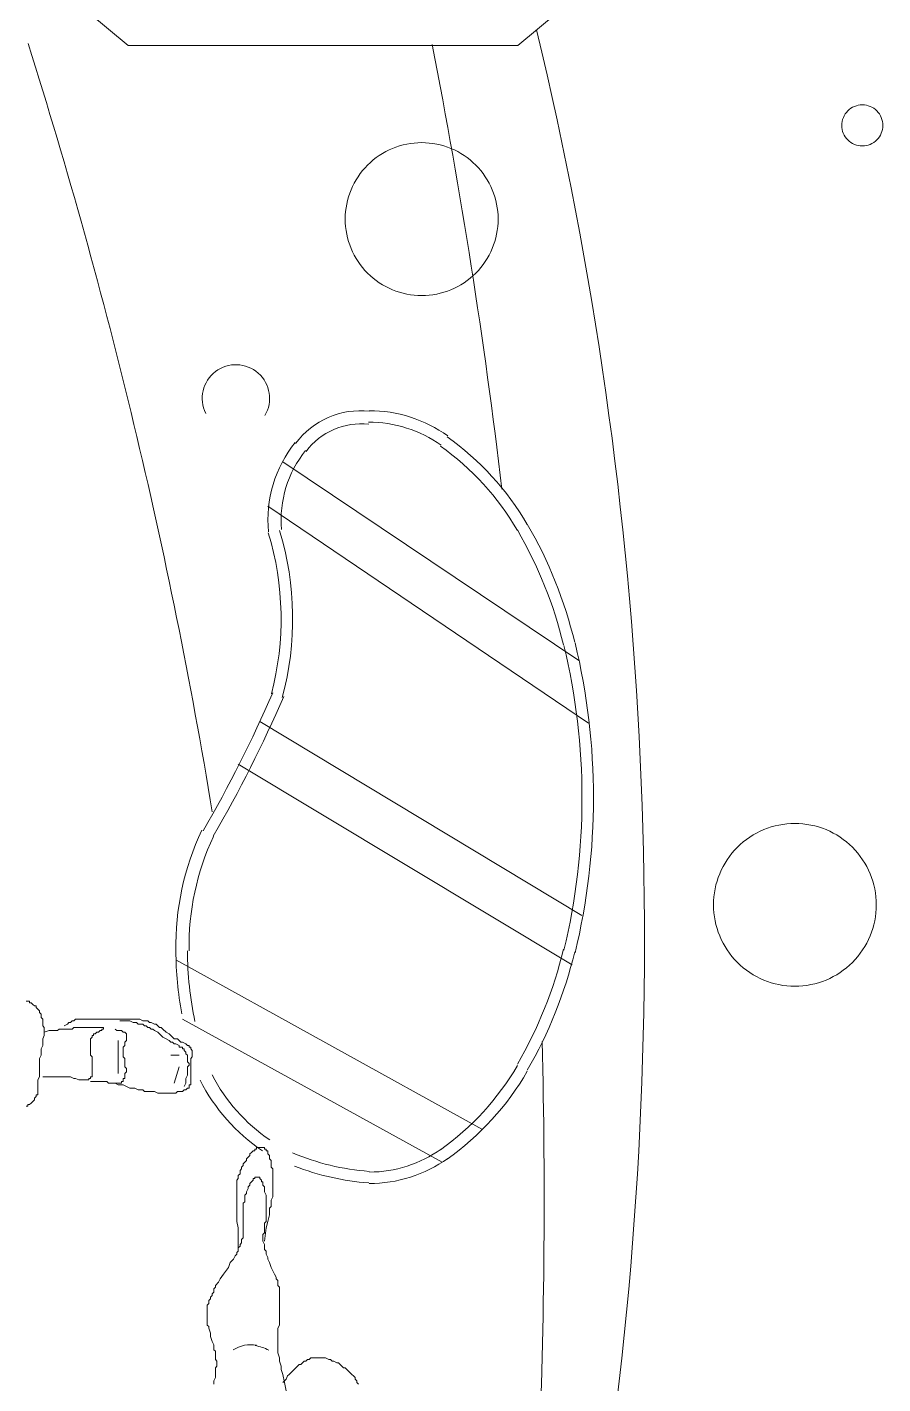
# Model space of a CAD drawing. Header units: millimetres. Extents: x -102235 to 28000, y -9692 to 28742.
# Drawn here: x -78865 to -76661, y 7153 to 10646 of the extents above; entities that cross this region are included whole.
import ezdxf

# ---------------------------------------------------------------- set-up
doc = ezdxf.new("R2010")
doc.units = ezdxf.units.MM
doc.header["$MEASUREMENT"] = 0
doc.layers.add('Drawing & Figure_Pen_No__1', color=7, linetype='Continuous', lineweight=13)
doc.layers.add('Drawing & Figure_Pen_No__141', color=7, linetype='Continuous', lineweight=20)

msp = doc.modelspace()

# ---------------------------------------------------------------- linework, layer by layer
at = {"layer": 'Drawing & Figure_Pen_No__1', "linetype": 'Continuous', "flags": 128}
for points in [[(-77378.2, 6864.9, 0.095298), (-77553.1, 10638.9)], [(-78387.8, 8625.5, 0.035872), (-78862.3, 10603.2)], [(-77642, 9456.2, 0.018692), (-77821.8, 10600.7)], [(-78252.4, 9645.9, 0.359023), (-78269.5, 9754.9, 0.359023), (-78379.8, 9759, 0.359023), (-78404.8, 9651.4)], [(-77983.2, 9657.1, 0.264621), (-78173.2, 9574.2)], [(-77781.6, 9593.5, 0.155938), (-77984.2, 9658.3)], [(-77985.2, 9623.2, 0.267881), (-78146.4, 9553.5)], [(-77798.8, 9569.4, 0.157289), (-77985.9, 9628.6)], [(-78174.2, 9576.8, 0.195227), (-78243.1, 9346.4)], [(-77576.8, 9365, 0.106702), (-77783.2, 9591.4)], [(-78147.5, 9556, 0.192964), (-78209.7, 9352.6)], [(-77602.4, 9350.1, 0.106702), (-77800.4, 9567.3)], [(-77454.8, 9062.1, 0.072704), (-77576.8, 9366.2)], [(-78235.7, 8929.4, 0.139113), (-78243.7, 9344.2)], [(-78207.6, 8919.6, 0.138844), (-78214.4, 9349.7)], [(-77483.6, 9055.2, 0.072704), (-77602.4, 9351.3)], [(-77436, 8661.5, 0.059175), (-77482.6, 9053.6)], [(-77406.4, 8661.5, 0.059175), (-77453.8, 9060.6)], [(-78411.6, 8577, 0.029753), (-78232.1, 8932.2)], [(-78385.3, 8563.2, 0.029825), (-78204, 8922.5)], [(-77482.6, 8269.2, 0.059175), (-77436, 8661.3)], [(-77453.8, 8262.2, 0.059175), (-77406.4, 8661.3)], [(-78414.7, 8578.1, 0.115656), (-78481.5, 8267.3)], [(-78384.7, 8562.4, 0.115219), (-78447.6, 8267.8)], [(-78481.6, 8267.1, 0.043795), (-78466.6, 8106)], [(-78452, 8267.4, 0.051193), (-78432.4, 8085.6)], [(-77602.4, 7975.7, 0.072704), (-77483.6, 8271.8)], [(-77576.8, 7960.8, 0.072704), (-77454.8, 8264.9)], [(-77550.1, 6903.9, 0.018237), (-77538.8, 8034.2)], [(-77800.4, 7755.4, 0.106702), (-77602.3, 7972.6)], [(-78419.3, 7934.4, 0.125797), (-78258.8, 7753)], [(-78388.4, 7948.5, 0.124774), (-78240, 7781.2)], [(-77783.2, 7731.3, 0.106702), (-77576.7, 7957.7)], [(-77983.1, 7698.2, 0.155054), (-77798.8, 7757.5)], [(-78181.1, 7747.7, 0.081698), (-77984.1, 7700)], [(-77984.2, 7668.6, 0.155963), (-77781.6, 7733.4)], [(-78175.8, 7713.5, 0.075162), (-77985.1, 7670.3)], [(-78274, 7252.4, 0.192442), (-78334.1, 7240.4)], [(-78242.5, 7239.9, 0.069379), (-78277.4, 7251.5)]]:
    msp.add_lwpolyline(points, format="xyb", dxfattribs=at)
for points in [[(-76714.2, 10445.7, 0.414214), (-76767.1, 10392.8, 0.414214), (-76714.2, 10339.8, 0.414214), (-76661.3, 10392.8, 0.414214)], [(-77848.7, 10348.3, 0.414214), (-78045.6, 10151.5, 0.414214), (-77848.7, 9954.6, 0.414214), (-77651.9, 10151.5, 0.414214)], [(-76887.8, 8595.7, 0.414214), (-77097.3, 8386.2, 0.414214), (-76887.8, 8176.6, 0.414214), (-76678.2, 8386.2, 0.414214)]]:
    msp.add_lwpolyline(points, format="xyb", close=True, dxfattribs=at)
at = {"layer": 'Drawing & Figure_Pen_No__141', "linetype": 'Continuous', "flags": 128}
for points in [[(-78706, 10682.7), (-78604.4, 10598.1)], [(-77499.5, 10682.7), (-77601.1, 10598.1)], [(-77601.1, 10598.1), (-78604.4, 10598.1)], [(-78206.5, 9527), (-77444.5, 9014.8)], [(-78244.6, 9412.7), (-77419.1, 8853.9)], [(-78265.7, 8858.2), (-77436, 8358.6)], [(-78320.8, 8748.1), (-77461.4, 8231.6)], [(-78481.6, 8244.3), (-77694.2, 7808.3)], [(-78866.9, 7867.6), (-78862.6, 7867.6), (-78862.6, 7871.8), (-78858.4, 7871.8), (-78854.2, 7876), (-78849.9, 7880.3), (-78845.7, 7884.5), (-78845.7, 7888.7), (-78841.5, 7893), (-78841.5, 7897.2), (-78837.2, 7897.2), (-78837.2, 7901.4), (-78837.2, 7905.7), (-78837.2, 7909.9), (-78837.2, 7914.1), (-78837.2, 7922.6), (-78837.2, 7926.8), (-78837.2, 7935.3), (-78833, 7943.8), (-78833, 7952.2), (-78833, 7960.7), (-78833, 7969.2), (-78833, 7973.4), (-78833, 7981.9), (-78833, 7990.3), (-78828.8, 7998.8), (-78828.8, 8015.7), (-78824.5, 8024.2), (-78824.5, 8032.7), (-78824.5, 8041.1), (-78820.3, 8049.6), (-78820.3, 8053.8), (-78820.3, 8058.1), (-78820.3, 8062.3), (-78820.3, 8066.5), (-78820.3, 8070.8), (-78824.5, 8075), (-78824.5, 8079.2), (-78824.5, 8083.5), (-78824.5, 8087.7), (-78824.5, 8091.9), (-78828.8, 8096.2), (-78828.8, 8100.4), (-78828.8, 8104.6), (-78833, 8108.9), (-78833, 8113.1), (-78837.2, 8117.3), (-78841.5, 8121.6), (-78841.5, 8125.8), (-78845.7, 8125.8), (-78849.9, 8130), (-78854.2, 8134.3), (-78858.4, 8134.3), (-78858.4, 8138.5), (-78862.6, 8138.5), (-78866.9, 8138.5)], [(-78820.3, 8058.1), (-78807.6, 8062.3), (-78803.4, 8062.3), (-78799.1, 8062.3), (-78790.7, 8062.3), (-78786.4, 8062.3), (-78782.2, 8066.5), (-78778, 8066.5), (-78773.7, 8066.5), (-78769.5, 8066.5), (-78765.3, 8066.5), (-78761, 8066.5), (-78756.8, 8066.5), (-78752.6, 8066.5), (-78748.3, 8066.5), (-78744.1, 8070.8), (-78739.9, 8070.8), (-78735.6, 8070.8), (-78731.4, 8070.8), (-78722.9, 8070.8), (-78710.2, 8070.8), (-78706, 8070.8), (-78701.8, 8070.8), (-78697.5, 8070.8), (-78693.3, 8070.8), (-78689.1, 8070.8), (-78684.8, 8070.8), (-78680.6, 8070.8), (-78676.4, 8070.8), (-78672.1, 8070.8), (-78667.9, 8070.8), (-78667.9, 8066.5), (-78672.1, 8066.5), (-78672.1, 8062.3), (-78676.4, 8062.3), (-78680.6, 8058.1), (-78684.8, 8058.1), (-78689.1, 8053.8), (-78693.3, 8053.8), (-78693.3, 8049.6), (-78697.5, 8049.6), (-78697.5, 8045.4), (-78701.8, 8041.1), (-78701.8, 8036.9), (-78701.8, 8032.7), (-78701.8, 8028.4), (-78701.8, 8024.2), (-78701.8, 8020), (-78701.8, 8015.7), (-78701.8, 8011.5), (-78701.8, 8007.3), (-78701.8, 7998.8), (-78697.5, 7994.6), (-78697.5, 7986.1), (-78697.5, 7977.6), (-78697.5, 7973.4), (-78697.5, 7969.2), (-78697.5, 7964.9), (-78697.5, 7960.7), (-78697.5, 7956.5), (-78697.5, 7952.2), (-78697.5, 7948), (-78697.5, 7943.8), (-78701.8, 7943.8), (-78701.8, 7939.5), (-78706, 7939.5), (-78706, 7935.3), (-78710.2, 7935.3), (-78714.5, 7935.3), (-78718.7, 7935.3), (-78722.9, 7935.3), (-78727.2, 7935.3), (-78731.4, 7935.3), (-78739.9, 7939.5), (-78744.1, 7939.5), (-78752.6, 7943.8), (-78756.8, 7943.8), (-78761, 7943.8), (-78765.3, 7943.8), (-78773.7, 7943.8), (-78782.2, 7943.8), (-78786.4, 7943.8), (-78794.9, 7943.8), (-78799.1, 7943.8), (-78807.6, 7943.8), (-78811.8, 7943.8), (-78824.5, 7943.8)], [(-78769.5, 8075), (-78761, 8079.2), (-78756.8, 8083.5), (-78752.6, 8083.5), (-78748.3, 8087.7), (-78744.1, 8087.7), (-78739.9, 8091.9), (-78735.6, 8091.9), (-78731.4, 8091.9), (-78727.2, 8091.9), (-78722.9, 8091.9), (-78714.5, 8091.9), (-78710.2, 8091.9), (-78706, 8091.9), (-78697.5, 8091.9), (-78689.1, 8091.9), (-78676.4, 8091.9), (-78663.7, 8091.9), (-78659.4, 8091.9), (-78651, 8091.9), (-78642.5, 8091.9), (-78629.8, 8091.9), (-78617.1, 8091.9), (-78604.4, 8091.9), (-78595.9, 8091.9), (-78591.7, 8091.9), (-78583.2, 8091.9), (-78579, 8091.9), (-78574.8, 8091.9), (-78566.3, 8087.7), (-78562.1, 8087.7), (-78557.8, 8087.7), (-78553.6, 8087.7), (-78549.4, 8083.5), (-78545.1, 8083.5), (-78536.7, 8079.2), (-78532.4, 8079.2), (-78528.2, 8075), (-78524, 8070.8), (-78519.7, 8070.8), (-78515.5, 8066.5), (-78507, 8058.1), (-78498.6, 8053.8), (-78494.3, 8049.6), (-78490.1, 8045.4), (-78485.9, 8041.1), (-78477.4, 8041.1), (-78473.2, 8036.9), (-78468.9, 8032.7), (-78464.7, 8032.7), (-78456.2, 8028.4), (-78452, 8024.2), (-78447.8, 8024.2), (-78447.8, 8020), (-78443.5, 8020), (-78443.5, 8015.7), (-78439.3, 8011.5), (-78439.3, 8007.3), (-78439.3, 8003), (-78439.3, 7998.8), (-78439.3, 7994.6), (-78443.5, 7990.3), (-78443.5, 7981.9), (-78443.5, 7977.6), (-78443.5, 7973.4), (-78443.5, 7964.9), (-78443.5, 7960.7), (-78443.5, 7952.2), (-78443.5, 7948), (-78443.5, 7939.5), (-78443.5, 7935.3), (-78443.5, 7931.1), (-78443.5, 7926.8), (-78443.5, 7922.6), (-78447.8, 7922.6), (-78447.8, 7918.4), (-78447.8, 7914.1), (-78452, 7914.1), (-78456.2, 7909.9), (-78460.5, 7909.9), (-78464.7, 7905.7), (-78468.9, 7905.7), (-78473.2, 7905.7), (-78477.4, 7905.7), (-78481.6, 7901.4), (-78490.1, 7901.4), (-78494.3, 7901.4), (-78502.8, 7901.4), (-78507, 7901.4), (-78515.5, 7901.4), (-78524, 7901.4), (-78528.2, 7901.4), (-78536.7, 7905.7), (-78540.9, 7905.7), (-78549.4, 7905.7), (-78553.6, 7905.7), (-78562.1, 7905.7), (-78566.3, 7909.9), (-78570.5, 7909.9), (-78579, 7909.9), (-78587.5, 7914.1), (-78600.2, 7914.1), (-78608.6, 7918.4), (-78617.1, 7922.6), (-78629.8, 7922.6), (-78638.3, 7926.8), (-78646.7, 7926.8), (-78655.2, 7926.8), (-78659.4, 7931.1), (-78663.7, 7931.1), (-78667.9, 7931.1), (-78680.6, 7931.1), (-78693.3, 7931.1), (-78701.8, 7931.1)], [(-78625.6, 8087.7), (-78608.6, 8087.7), (-78600.2, 8087.7), (-78591.7, 8083.5), (-78583.2, 8083.5), (-78579, 8079.2), (-78574.8, 8079.2), (-78570.5, 8079.2), (-78566.3, 8079.2), (-78562.1, 8075), (-78557.8, 8075), (-78553.6, 8070.8), (-78549.4, 8070.8), (-78545.1, 8066.5), (-78540.9, 8066.5), (-78536.7, 8062.3), (-78528.2, 8058.1), (-78515.5, 8045.4), (-78507, 8041.1), (-78498.6, 8036.9), (-78494.3, 8032.7), (-78490.1, 8032.7), (-78485.9, 8028.4), (-78481.6, 8028.4), (-78473.2, 8024.2), (-78473.2, 8020), (-78468.9, 8020), (-78464.7, 8020), (-78464.7, 8015.7), (-78460.5, 8015.7), (-78460.5, 8011.5), (-78456.2, 8007.3), (-78456.2, 8003), (-78452, 7998.8), (-78452, 7994.6), (-78452, 7990.3), (-78452, 7986.1), (-78452, 7981.9), (-78447.8, 7977.6), (-78447.8, 7973.4), (-78452, 7969.2), (-78452, 7964.9), (-78452, 7960.7), (-78452, 7956.5), (-78452, 7952.2), (-78452, 7948), (-78456.2, 7939.5), (-78456.2, 7926.8), (-78460.5, 7918.4)], [(-78464.7, 8091.9), (-77795.8, 7723.6)], [(-78638.3, 8066.5), (-78634, 8062.3), (-78629.8, 8062.3), (-78625.6, 8062.3), (-78621.3, 8062.3), (-78617.1, 8058.1), (-78612.9, 8058.1), (-78608.6, 8053.8), (-78608.6, 8049.6), (-78608.6, 8045.4), (-78608.6, 8041.1), (-78608.6, 8036.9), (-78612.9, 8032.7), (-78612.9, 8028.4), (-78612.9, 8024.2), (-78617.1, 8020), (-78617.1, 8015.7), (-78617.1, 8011.5), (-78617.1, 8007.3), (-78617.1, 8003), (-78617.1, 7994.6), (-78612.9, 7990.3), (-78612.9, 7986.1), (-78612.9, 7977.6), (-78612.9, 7973.4), (-78612.9, 7969.2), (-78608.6, 7964.9), (-78608.6, 7960.7), (-78608.6, 7956.5), (-78612.9, 7952.2), (-78612.9, 7948), (-78612.9, 7943.8), (-78612.9, 7939.5), (-78617.1, 7939.5), (-78617.1, 7935.3), (-78617.1, 7931.1), (-78621.3, 7931.1), (-78621.3, 7926.8), (-78625.6, 7926.8), (-78629.8, 7926.8), (-78634, 7926.8), (-78638.3, 7926.8), (-78642.5, 7926.8)], [(-78629.8, 8036.9), (-78629.8, 7952.2)], [(-78473.2, 7998.8), (-78494.3, 7998.8)], [(-78485.9, 7926.8), (-78473.2, 7969.2)], [(-78320.8, 7503.5), (-78320.8, 7537.4), (-78320.8, 7554.3), (-78325, 7571.2), (-78325, 7588.2), (-78325, 7600.9), (-78325, 7617.8), (-78325, 7626.3), (-78325, 7634.7), (-78325, 7643.2), (-78325, 7651.7), (-78325, 7660.1), (-78325, 7664.4), (-78325, 7668.6), (-78325, 7672.8), (-78325, 7677.1), (-78320.8, 7681.3), (-78320.8, 7685.5), (-78320.8, 7689.8), (-78316.5, 7694), (-78316.5, 7698.2), (-78316.5, 7702.5), (-78312.3, 7706.7), (-78312.3, 7710.9), (-78308.1, 7715.2), (-78308.1, 7719.4), (-78303.8, 7723.6), (-78299.6, 7727.9), (-78299.6, 7732.1), (-78295.4, 7736.3), (-78291.1, 7740.6), (-78291.1, 7744.8), (-78286.9, 7749), (-78282.7, 7753.3), (-78278.4, 7753.3), (-78278.4, 7757.5), (-78274.2, 7757.5), (-78274.2, 7761.7), (-78270, 7761.7), (-78265.7, 7761.7), (-78261.5, 7761.7), (-78257.3, 7761.7), (-78253, 7761.7), (-78253, 7757.5), (-78248.8, 7757.5), (-78248.8, 7753.3), (-78244.6, 7753.3), (-78244.6, 7749), (-78244.6, 7744.8), (-78240.3, 7740.6), (-78240.3, 7736.3), (-78240.3, 7732.1), (-78236.1, 7727.9), (-78236.1, 7723.6), (-78236.1, 7715.2), (-78236.1, 7710.9), (-78231.9, 7706.7), (-78231.9, 7702.5), (-78231.9, 7694), (-78231.9, 7689.8), (-78231.9, 7685.5), (-78231.9, 7681.3), (-78231.9, 7677.1), (-78231.9, 7672.8), (-78231.9, 7668.6), (-78231.9, 7664.4), (-78231.9, 7660.1), (-78231.9, 7655.9), (-78231.9, 7651.7), (-78231.9, 7643.2), (-78231.9, 7634.7), (-78236.1, 7626.3), (-78236.1, 7617.8), (-78236.1, 7609.3), (-78240.3, 7605.1), (-78240.3, 7588.2), (-78244.6, 7571.2), (-78248.8, 7554.3), (-78253, 7520.4)], [(-78384.3, 7152.1), (-78384.3, 7156.4), (-78384.3, 7160.6), (-78380, 7169.1), (-78380, 7173.3), (-78380, 7177.5), (-78380, 7181.8), (-78380, 7190.2), (-78380, 7194.5), (-78375.8, 7198.7), (-78375.8, 7202.9), (-78375.8, 7211.4), (-78380, 7215.6), (-78380, 7219.9), (-78380, 7224.1), (-78380, 7232.6), (-78380, 7236.8), (-78384.3, 7241), (-78384.3, 7245.3), (-78384.3, 7253.7), (-78388.5, 7262.2), (-78392.7, 7274.9), (-78392.7, 7283.4), (-78397, 7296.1), (-78397, 7300.3), (-78401.2, 7304.5), (-78401.2, 7308.8), (-78401.2, 7313), (-78401.2, 7321.5), (-78401.2, 7325.7), (-78401.2, 7329.9), (-78401.2, 7334.2), (-78401.2, 7342.6), (-78401.2, 7346.9), (-78401.2, 7351.1), (-78401.2, 7355.3), (-78397, 7359.6), (-78397, 7368), (-78392.7, 7372.3), (-78392.7, 7376.5), (-78388.5, 7380.7), (-78388.5, 7385), (-78384.3, 7389.2), (-78384.3, 7397.7), (-78380, 7401.9), (-78380, 7406.1), (-78371.6, 7414.6), (-78367.3, 7423.1), (-78358.9, 7435.8), (-78346.2, 7452.7), (-78341.9, 7465.4), (-78333.5, 7473.9), (-78329.2, 7482.3), (-78325, 7486.6), (-78325, 7490.8), (-78320.8, 7495), (-78320.8, 7503.5), (-78316.5, 7507.7), (-78316.5, 7512), (-78312.3, 7516.2), (-78312.3, 7520.4), (-78312.3, 7524.7), (-78308.1, 7528.9), (-78308.1, 7533.1), (-78308.1, 7541.6), (-78308.1, 7545.8), (-78308.1, 7550.1), (-78308.1, 7554.3), (-78308.1, 7558.5), (-78308.1, 7571.2), (-78308.1, 7579.7), (-78308.1, 7583.9), (-78308.1, 7588.2), (-78308.1, 7596.6), (-78308.1, 7600.9), (-78308.1, 7605.1), (-78308.1, 7613.6), (-78308.1, 7617.8), (-78303.8, 7622), (-78303.8, 7630.5), (-78303.8, 7634.7), (-78303.8, 7639), (-78299.6, 7643.2), (-78299.6, 7647.4), (-78295.4, 7655.9), (-78295.4, 7660.1), (-78291.1, 7664.4), (-78291.1, 7668.6), (-78286.9, 7672.8), (-78282.7, 7677.1), (-78282.7, 7681.3), (-78278.4, 7681.3), (-78278.4, 7685.5), (-78274.2, 7685.5), (-78270, 7685.5), (-78265.7, 7685.5), (-78265.7, 7681.3), (-78261.5, 7677.1), (-78261.5, 7672.8), (-78257.3, 7672.8), (-78257.3, 7668.6), (-78257.3, 7664.4), (-78253, 7660.1), (-78253, 7655.9), (-78253, 7647.4), (-78248.8, 7639), (-78248.8, 7634.7), (-78248.8, 7626.3), (-78248.8, 7617.8), (-78248.8, 7613.6), (-78248.8, 7605.1), (-78248.8, 7600.9), (-78248.8, 7596.6), (-78248.8, 7588.2), (-78248.8, 7583.9), (-78248.8, 7579.7), (-78248.8, 7571.2), (-78253, 7567), (-78253, 7562.8), (-78253, 7550.1), (-78253, 7545.8), (-78253, 7541.6), (-78257.3, 7537.4), (-78257.3, 7533.1), (-78257.3, 7528.9), (-78257.3, 7524.7), (-78257.3, 7520.4), (-78253, 7512), (-78253, 7507.7), (-78253, 7503.5), (-78253, 7499.3), (-78248.8, 7495), (-78248.8, 7490.8), (-78248.8, 7486.6), (-78244.6, 7478.1), (-78244.6, 7473.9), (-78240.3, 7465.4), (-78236.1, 7452.7), (-78231.9, 7444.2), (-78227.6, 7435.8), (-78223.4, 7427.3), (-78223.4, 7423.1), (-78219.2, 7418.8), (-78219.2, 7414.6), (-78219.2, 7406.1), (-78214.9, 7401.9), (-78214.9, 7397.7), (-78214.9, 7393.4), (-78214.9, 7389.2), (-78214.9, 7380.7), (-78214.9, 7376.5), (-78214.9, 7372.3), (-78214.9, 7363.8), (-78214.9, 7359.6), (-78214.9, 7351.1), (-78214.9, 7338.4), (-78214.9, 7329.9), (-78214.9, 7304.5), (-78219.2, 7296.1), (-78219.2, 7283.4), (-78219.2, 7274.9), (-78219.2, 7262.2), (-78219.2, 7258), (-78219.2, 7253.7), (-78219.2, 7245.3), (-78219.2, 7241), (-78219.2, 7236.8), (-78219.2, 7232.6), (-78214.9, 7219.9), (-78214.9, 7211.4), (-78210.7, 7198.7), (-78210.7, 7190.2), (-78206.5, 7177.5), (-78202.2, 7156.4), (-78198, 7135.2)], [(-78011.7, 7152.1), (-78016, 7156.4), (-78016, 7160.6), (-78020.2, 7164.8), (-78020.2, 7169.1), (-78024.4, 7173.3), (-78028.7, 7177.5), (-78032.9, 7181.8), (-78037.1, 7186), (-78041.4, 7190.2), (-78045.6, 7194.5), (-78049.8, 7194.5), (-78054.1, 7198.7), (-78058.3, 7202.9), (-78062.5, 7207.2), (-78066.8, 7207.2), (-78075.2, 7211.4), (-78079.5, 7211.4), (-78083.7, 7215.6), (-78087.9, 7215.6), (-78096.4, 7219.9), (-78100.6, 7219.9), (-78104.9, 7219.9), (-78109.1, 7219.9), (-78117.6, 7219.9), (-78121.8, 7219.9), (-78126, 7219.9), (-78130.3, 7219.9), (-78134.5, 7219.9), (-78138.7, 7215.6), (-78143, 7215.6), (-78147.2, 7211.4), (-78151.4, 7211.4), (-78155.7, 7207.2), (-78159.9, 7202.9), (-78164.1, 7202.9), (-78168.4, 7198.7), (-78172.6, 7194.5), (-78176.8, 7190.2), (-78181.1, 7186), (-78185.3, 7181.8), (-78189.5, 7177.5), (-78193.8, 7173.3), (-78198, 7164.8), (-78206.5, 7156.4)]]:
    msp.add_lwpolyline(points, dxfattribs=at)

doc.saveas('drawing.dxf')
